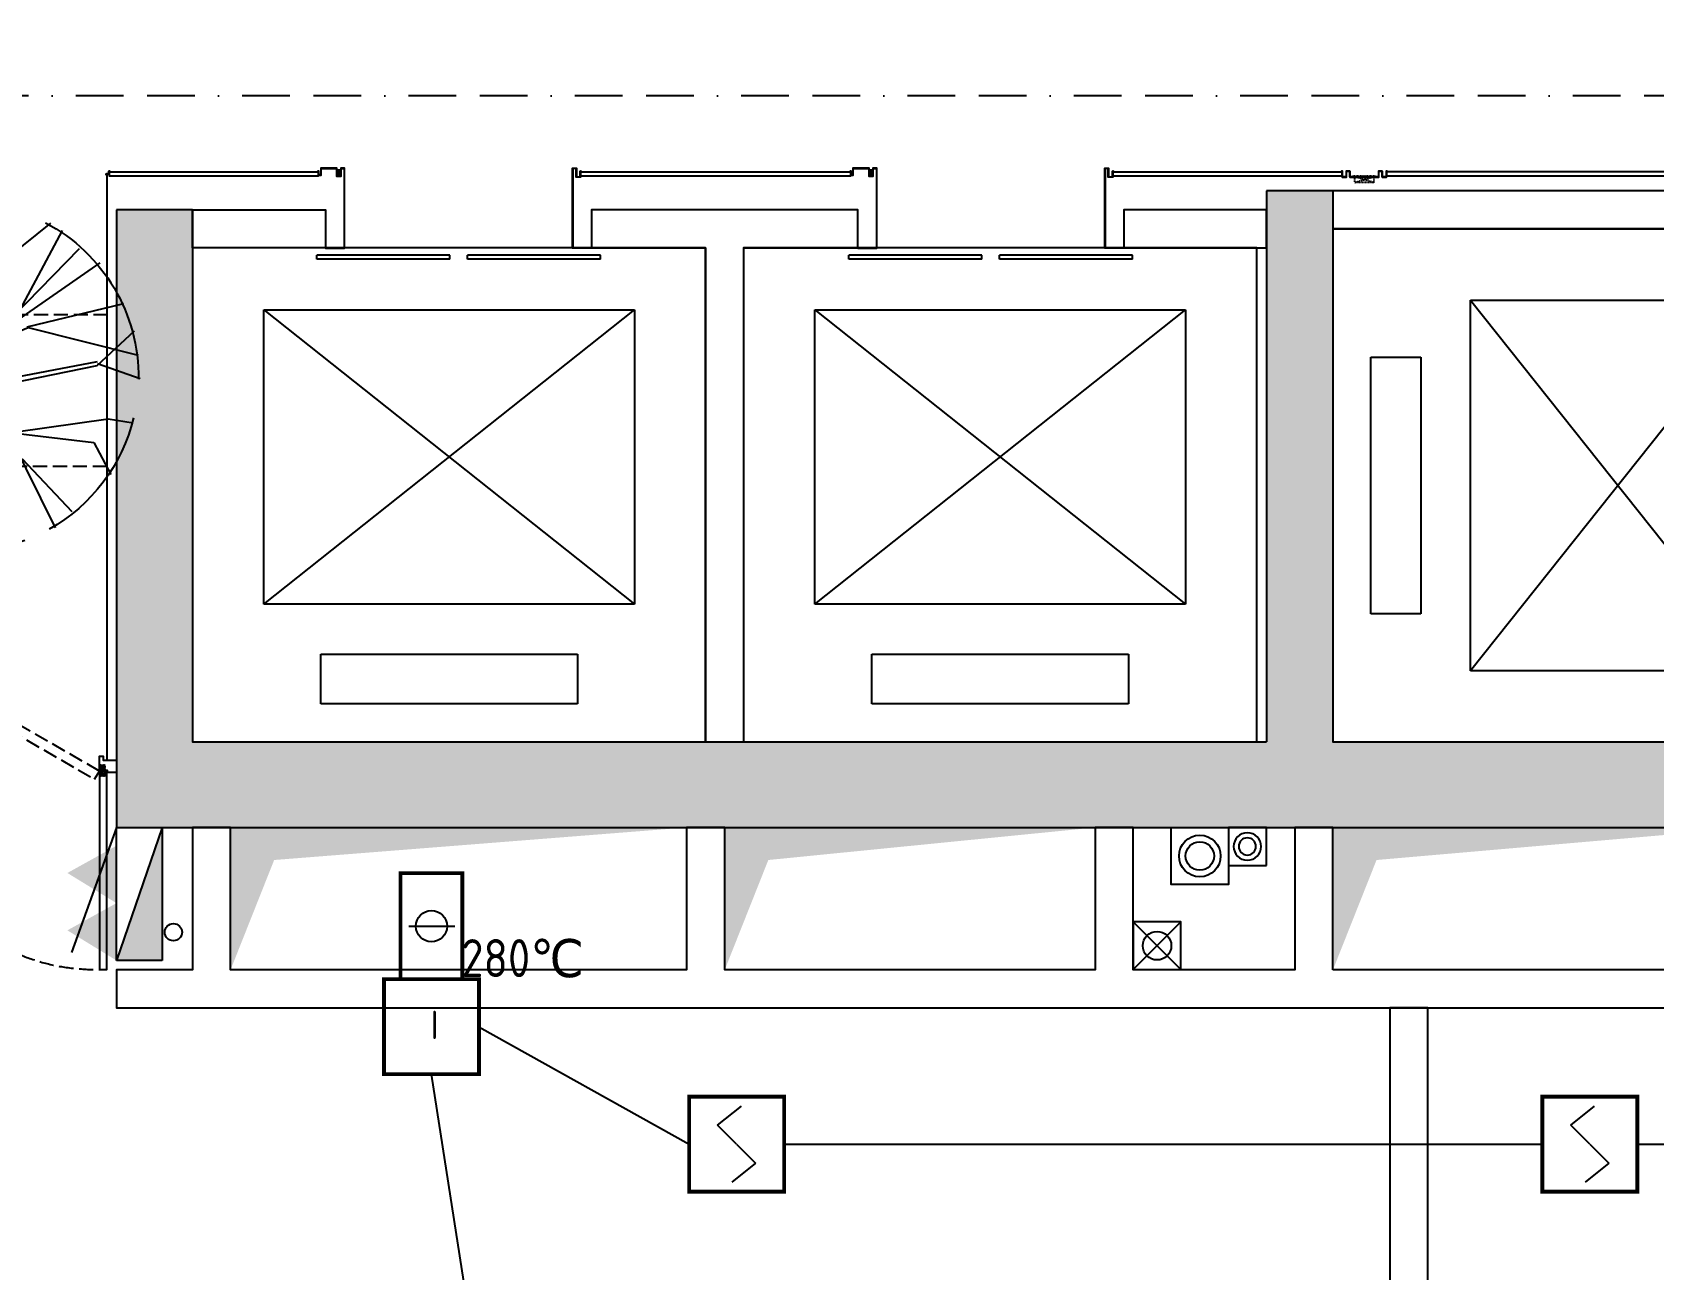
# Model space of a CAD drawing. Extents: x -284868 to 304789, y -137694 to 137894.
# Drawn here: x 201746 to 210275, y -20970 to -14458 of the extents above; entities that cross this region are included whole.
import ezdxf
from ezdxf.enums import TextEntityAlignment as Align

# ---------------------------------------------------------------- set-up
doc = ezdxf.new("R2010")
doc.units = 0
doc.set_wipeout_variables(frame=1)
doc.linetypes.add('BORDER2', pattern=[0.875, 0.25, -0.125, 0.25, -0.125, 0, -0.125])
doc.linetypes.add('DASH', pattern=[0.35, 0.25, -0.1])
doc.layers.get('0').update_dxf_attribs({"linetype": 'CONTINUOUS'})
for name, color, linetype in [('0-墙', 4, 'CONTINUOUS'), ('0-建筑柱体', 251, 'CONTINUOUS'), ('0-消防栓(给排水)', 9, 'CONTINUOUS'), ('0-电梯', 3, 'CONTINUOUS'), ('E-FIRE-CIRC', 120, 'CONTINUOUS'), ('E-FIRE-EQPM', 3, 'CONTINUOUS'), ('EQUIP-消防', 3, 'CONTINUOUS'), ('P-完成面', 42, 'CONTINUOUS'), ('P-平面家具', 3, 'CONTINUOUS'), ('P-平面植物', 251, 'CONTINUOUS'), ('P-门扇', 6, 'CONTINUOUS'), ('WIRE-电话插孔', 120, 'BORDER2')]:
    doc.layers.add(name, color=color, linetype=linetype)
doc.styles.add('_TEL_ATTDEF', font='GBENOR', dxfattribs={"width": 0.8, "height": 3, "bigfont": 'GBCBIG'})
doc.styles.add('_TEL_DIM', font='SIMPLEX', dxfattribs={"width": 0.8, "height": 3.5, "bigfont": 'HZTXT'})
doc.styles.get("Standard").update_dxf_attribs({"font": 'GBENOR', "bigfont": 'GBCBIG'})

# ---------------------------------------------------------------- blocks, each defined once
blk = doc.blocks.new('213r5467')
for p, q in [((-90909.2, -260063), (-90909.2, -260325.5)), ((-89559.2, -260063), (-90909.2, -260063)), ((-89559.2, -260325.5), (-89559.2, -260063)), ((-90909.2, -260325.5), (-89559.2, -260325.5)), ((-91209.2, -260588), (-91209.2, -262138)), ((-89259.2, -260588), (-91209.2, -260588)), ((-91209.2, -260588), (-89259.2, -262138)), ((-91209.2, -262138), (-89259.2, -260588)), ((-89259.2, -262138), (-89259.2, -260588)), ((-91209.2, -262138), (-89259.2, -262138))]:
    blk.add_line(p, q)
blk.add_lwpolyline([(-88884.2, -262463), (-91584.2, -262463), (-91584.2, -259863), (-88884.2, -259863), (-88884.2, -262463)])
blk = doc.blocks.new('sgASGHHHH')
for points in [[(-102995.8, -917724), (-102995.8, -920624), (-102879.2, -920774), (-102645.8, -920624), (-102645.8, -917724)], [(-109045.8, -917824), (-109045.8, -921074), (-108645.8, -920624), (-108645.8, -917824)], [(-108645.8, -920624), (-109045.8, -921074), (-102995.8, -921074), (-102879.2, -920774), (-102995.8, -920624)], [(-102879.2, -920774), (-102995.8, -921074), (-99845.8, -921074), (-99845.8, -920624), (-102645.8, -920624)]]:
    blk.add_hatch(color=256).paths.add_polyline_path(points)
at = {"color": 4}
for p, q in [((-102995.8, -917724), (-102995.8, -920624)), ((-102645.8, -917724), (-102995.8, -917724)), ((-102645.8, -917724), (-102645.8, -920624)), ((-109045.8, -917824), (-109045.8, -921074)), ((-108645.8, -917824), (-109045.8, -917824)), ((-108645.8, -917824), (-108645.8, -920624)), ((-108645.8, -920624), (-102995.8, -920624)), ((-102645.8, -920624), (-99845.8, -920624)), ((-109045.8, -921074), (-102995.8, -921074)), ((-102995.8, -921074), (-99845.8, -921074))]:
    blk.add_line(p, q, dxfattribs=at)
blk = doc.blocks.new('A$C10332E08')
for p, q in [((250, 0), (0, 250)), ((250, 250), (0, 0))]:
    blk.add_line(p, q)
blk.add_lwpolyline([(0, 250), (250, 250), (250, 0), (0, 0)], close=True)
blk = doc.blocks.new('A$C2AC726D9')
blk.add_circle((16125, -36725), 75)
at = {"xscale": -1, "rotation": 90}
blk.add_blockref('A$C10332E08', (16250, -36600), dxfattribs=at)
blk = doc.blocks.new('A$C2E9C7AB1')
blk.add_lwpolyline([(-200, 0), (0, 0), (0, -200), (-200, -200)], close=True)
for radius in [72.3, 45.5]:
    blk.add_circle((-100, -100), radius)
blk = doc.blocks.new('A$C1A2309B7')
blk.add_lwpolyline([(-300, 0), (0, 0), (0, -300), (-300, -300)], close=True)
for radius in [109.5, 75]:
    blk.add_circle((-150, -150), radius)
blk = doc.blocks.new('A$C5B4E3DF6')
for p, q in [((0, 240), (-658.7, 476.9)), ((-700, 0), (-700, 240)), ((0, 0), (-700, 240)), ((-700, 240), (0, 240)), ((0, 240), (0, 0)), ((0, 0), (-700, 0))]:
    blk.add_line(p, q)
for points in [[(-700, 240), (-541.4, 498.1), (-398.1, 240)], [(-398.1, 240), (-239.5, 498.1), (-96.1, 240)], [(-700, 0), (-700, 240), (0, 0)]]:
    blk.add_solid(points)
blk = doc.blocks.new('A$C3F6147FC')
blk.add_circle((299.5, -3801.1), 45.5)
at = {"rotation": 90}
blk.add_blockref('A$C5B4E3DF6', (240, -3250), dxfattribs=at)
blk.add_blockref('A$C1A2309B7', (5850, -3250))
at = {"xscale": -1, "rotation": 270}
blk.add_blockref('A$C2E9C7AB1', (6050, -3250), dxfattribs=at)
blk = doc.blocks.new('$DORLIB2D$00000127')
at = {"color": 0}
for points in [[(-0.5333, 0.7949), (-0.5333, 0.6904)], [(-0.0333, 0.7949), (-0.5333, 0.7949)], [(-0.0333, 0.7949), (-0.0333, 0.6904)], [(0.5333, 0.7949), (0.0333, 0.7949)], [(0.0333, 0.7949), (0.0333, 0.6904)], [(0.5333, 0.7949), (0.5333, 0.6904)], [(-0.0333, 0.6904), (-0.5333, 0.6904)], [(0.5333, 0.6904), (0.0333, 0.6904)], [(0.5, 0.5), (-0.5, 0.5)]]:
    blk.add_lwpolyline(points, dxfattribs=at)
blk = doc.blocks.new('A$C6C5C068E')
h = blk.add_hatch()
h.set_pattern_fill('ANSI32', color=256, scale=0.2, style=0)
h.set_pattern_definition([(45, (506565838.6591, 131390591.2148), (-1.3470384181604, 1.3470384181604), []), (45, (506565839.5572, 131390591.2148), (-1.3470384181604, 1.3470384181604), [])])
h.paths.add_polyline_path([(11.2, 11.2), (-3.8, 11.2), (-3.8, 13.8), (0, 13.8), (0, 15), (-5, 15), (-5, 10), (10, 10), (10, -5), (15, -5), (15, 0), (13.8, 0), (13.8, -3.8), (11.2, -3.8)])
blk.add_lwpolyline([(11.2, 11.2), (-3.8, 11.2), (-3.8, 13.8), (0, 13.8), (0, 15), (-5, 15), (-5, 10), (10, 10), (10, -5), (15, -5), (15, 0), (13.8, 0), (13.8, -3.8), (11.2, -3.8)], close=True)
blk = doc.blocks.new('A$C611527F21')
h = blk.add_hatch(color=7)
h.dxf.hatch_style = 1
h.set_gradient(color1=(255, 255, 255), color2=(255, 255, 0), tint=1, name='CYLINDER')
h.paths.add_polyline_path([(1340, -405), (1340, -380), (1320, -380), (1320, -406), (1325, -410), (1335, -410)])
for points in [[(60, -375), (60, -405), (55, -405), (55, -400), (56.5, -400), (56.5, -403.5), (58.5, -403.5), (58.5, -373.5), (81.5, -373.5), (81.5, -418.5), (98.5, -418.5), (98.5, 0), (0, 0), (0, 1.5), (100, 1.5), (100, -420), (80, -420), (80, -375), (60, -375)], [(1438.5, -400), (1438.5, -403.5), (1436.5, -403.5), (1436.5, -383.5), (1423.5, -383.5), (1423.5, -418.5), (1341.5, -418.5), (1341.5, -378.5), (1318.5, -378.5), (1318.5, -418.5), (1301.5, -418.5), (1301.5, 0), (1400, 0), (1400, 1.5), (1300, 1.5), (1300, -420), (1320, -420), (1320, -380), (1340, -380), (1340, -420), (1425, -420), (1425, -385), (1435, -385), (1435, -405), (1440, -405), (1440, -400), (1438.5, -400)]]:
    blk.add_lwpolyline(points)
blk.add_lwpolyline([(1340, -405), (1340, -380), (1320, -380), (1320, -406), (1325, -410), (1335, -410)], close=True)
blk = doc.blocks.new('A$C7A304ED9')
at = {"linetype": 'DASH', "ltscale": 0.1}
for p, q in [((-50, 28.5), (50, -1.5)), ((50, 28.5), (-50, -1.5))]:
    blk.add_line(p, q, dxfattribs=at)
blk.add_lwpolyline([(120, -26.5), (120, -31.5), (115, -31.5), (115, -1.5), (95, -1.5), (95, -31.5), (75, -31.5), (75, -1.5), (-75, -1.5), (-75, -31.5), (-95, -31.5), (-95, -1.5), (-115, -1.5), (-115, -31.5), (-120, -31.5), (-120, -26.5), (-118.5, -26.5), (-118.5, -30), (-116.5, -30), (-116.5, 0), (-93.5, 0), (-93.5, -30), (-76.5, -30), (-76.5, 0), (76.5, 0), (76.5, -30), (93.5, -30), (93.5, 0), (116.5, 0), (116.5, -30), (118.5, -30), (118.5, -26.5), (120, -26.5)])
for points in [[(-50, -1.5), (50, -1.5), (50, 28.5), (-50, 28.5)], [(-60, -6.5), (60, -6.5), (60, -1.5), (-60, -1.5)]]:
    blk.add_lwpolyline(points, close=True, dxfattribs=at)
blk = doc.blocks.new('A$C67A6433D')
at = {"linetype": 'DASH', "ltscale": 0.03}
blk.add_wipeout([(30.7, 0), (-28.1, 0), (-28.1, 25.8), (30.7, 25.8)], dxfattribs=at)
for p, q in [((-25.8, 19.5), (-22.7, 19)), ((-25.4, 13.4), (-18.7, 4.2)), ((-20.9, 18.6), (-9.1, 16.4)), ((-20.3, 1.6), (-20.3, 0)), ((-18.9, 12.6), (-11.9, 2.9)), ((-17.9, 11.2), (-6.8, 9.1)), ((-16, 8.5), (-6.1, 8.5)), ((-16, 2.9), (-0.3, 2.9)), ((-13, 24.2), (-13, 25.8)), ((-12.3, 23.4), (-12.3, 24.7)), ((-12.3, 24.7), (0, 24.7)), ((-8.8, 11.8), (-8.7, 20.7)), ((-8.7, 16.4), (-8.7, 20.7)), ((-1.5, 4), (-7.9, 10.2)), ((-1.9, 19.2), (-3.5, 14.1)), ((0.4, 9.4), (-2.8, 11.9)), ((2.6, 9.4), (5.8, 11.9)), ((30.4, 25.8), (3, 25.8)), ((14.9, 24.7), (3, 24.7)), ((18.6, 2.9), (3.3, 2.9)), ((4.5, 4), (10.9, 10.2)), ((4.9, 19.2), (6.5, 14.1)), ((18.6, 8.5), (9.1, 8.5)), ((11.8, 11.8), (11.7, 20.7)), ((23.5, 18.6), (11.7, 16.4)), ((20.5, 11.2), (12.3, 9.7)), ((21.5, 12.6), (14.5, 2.9)), ((14.9, 23.4), (14.9, 24.7)), ((15.6, 24.2), (15.6, 25.8)), ((28, 13.4), (21.4, 4.2)), ((22.9, 1.6), (22.9, 0)), ((28.4, 19.5), (25.4, 19))]:
    blk.add_line(p, q, dxfattribs=at)
for points in [[(0, 9.7), (0, 25.8), (-27.7, 25.8), (-27.7, 0), (0, 0), (0, 2.7)], [(3, 9.7), (3, 25.8), (30.7, 25.8), (30.7, 0), (3, 0), (3, 2.7)]]:
    blk.add_lwpolyline(points, dxfattribs=at)
for points in [[(-13, 24.2), (-13, 24.2), (-25.8, 24.2, 0.414214), (-26.5, 23.4), (-26.5, 2.4, 0.414214), (-25.8, 1.6), (-20.3, 1.6)], [(-12.3, 23.4), (-25, 23.4, 0.414214), (-25.8, 22.6), (-25.8, 16.8)], [(-25.8, 14), (-25.8, 5, 0.414214), (-25, 4.2), (-18.7, 4.2)], [(14.9, 23.4), (27.6, 23.4, -0.414214), (28.4, 22.6), (28.4, 16.8)], [(15.6, 24.2), (15.6, 24.2), (28.4, 24.2, -0.414214), (29.2, 23.4), (29.2, 2.4, -0.414214), (28.4, 1.6), (22.9, 1.6)], [(28.4, 14), (28.4, 5, -0.414214), (27.6, 4.2), (21.4, 4.2)]]:
    blk.add_lwpolyline(points, format="xyb", dxfattribs=at)
for centre in [(-22.5, 15.4), (-5.1, 20.7), (1.5, 6), (8.1, 20.7), (25.1, 15.4)]:
    blk.add_circle(centre, 1.99, dxfattribs=at)
for centre, radius, start, end in [((-22.5, 15.4), 3.58, 338.85628, 221.96096), ((-17.6, 13.5), 1.59, 158.85628, 216.02452), ((-16, 6.5), 3.58, 211.82128, 270), ((-6.8, 11.8), 1.99, 178.25247, 238.26721), ((-5.1, 20.7), 3.58, 334.84516, 179.12624), ((-1.6, 13.5), 1.99, 160.89293, 232.11387), ((1.5, 6), 3.58, 213.03161, 326.96839), ((1.5, 6), 3.58, 72.86559, 107.13441), ((8.1, 20.7), 3.58, 0.87376, 205.15484), ((4.6, 13.5), 1.99, 307.88613, 19.10707), ((9.8, 11.8), 1.99, 301.73279, 1.74753), ((12, 11.2), 1.59, 222.33862, 280.57582), ((18.6, 6.5), 3.58, 270, 328.17872), ((25.1, 15.4), 3.58, 318.03904, 201.14372), ((20.2, 13.5), 1.59, 323.97548, 21.14372)]:
    blk.add_arc(centre, radius, start, end, dxfattribs=at)
blk = doc.blocks.new('yld.studio@foxmail.com-2-220')
at = {"color": 251, "ltscale": 100}
for p, q in [((8501.1, -109873.4), (8409.6, -109669)), ((8511.1, -109879.5), (8664.3, -109664.1)), ((8513.9, -109870.1), (8534.1, -109657.1)), ((8507.4, -109887.1), (8290.8, -109712.8)), ((8510.1, -109877.5), (8397.2, -109679.9)), ((8643.6, -109920.9), (8721.4, -109692)), ((8417.6, -110035.7), (8256.9, -109733.9)), ((8589.8, -109981.6), (8812.1, -109731.5)), ((8397.2, -109980.4), (8208.1, -109785.5)), ((8394.9, -109998.4), (8148.5, -109827.1)), ((8515.1, -109920.7), (8913.5, -109837.6)), ((8535.1, -110130.3), (8503.4, -109895.4)), ((8545.1, -110130), (8511.1, -109879.5)), ((8608.5, -109974.4), (8957.6, -109892.2)), ((8358.7, -110012.5), (8079.5, -109944.3)), ((8687.6, -110105.4), (9004.3, -109954.2)), ((8356.4, -110013.7), (8038, -110093.8)), ((8157, -110123.6), (8048.7, -110023.6)), ((8471.5, -110062), (8356.4, -110013.7)), ((8839.3, -110105.6), (9019, -110003.9)), ((8521.9, -110154.8), (8471.5, -110062)), ((8545.1, -110130), (8474.7, -110063.6)), ((8488.6, -110076.5), (8536.7, -110154.5)), ((8539, -110135.6), (8488.6, -110076.5)), ((8155.7, -110118.3), (8032.3, -110161.7)), ((8472.3, -110172.8), (8155.6, -110112.1)), ((8461.2, -110185.6), (8157, -110123.6)), ((8538, -110151.7), (8489.4, -110108)), ((8707.1, -110117.1), (8538, -110151.7)), ((8669.6, -110104.1), (8539, -110135.6)), ((8545.1, -110130), (8687.6, -110105.4)), ((8682.6, -110125.1), (8557.8, -110163.7)), ((8559.5, -110148.7), (8707.1, -110117.1)), ((8682.6, -110125.1), (8768.3, -110384.4)), ((8692.8, -110112.7), (8836.9, -110114.6)), ((8694.6, -110108.9), (9030.8, -110225)), ((8818.2, -110125.1), (9019, -110313.5)), ((9019, -110313.5), (8836.9, -110114.6)), ((8840.8, -110125.9), (9051.6, -110150.2)), ((8463.3, -110184.6), (8417.7, -110316.4)), ((8445.9, -110200), (8538.1, -110165.1)), ((8521.9, -110154.8), (8463.3, -110184.6)), ((8532.4, -110173.4), (8470.5, -110194.6)), ((8557.8, -110163.7), (8509.5, -110410)), ((8509.5, -110410), (8532.4, -110173.4)), ((8538.1, -110165.1), (8622.5, -110416.5)), ((8544.7, -110164.9), (8559.5, -110148.7)), ((8622.5, -110416.5), (8544.7, -110164.9)), ((8477.1, -110193.3), (8277.6, -110592.7)), ((8470.5, -110194.6), (8417.7, -110316.4)), ((8125, -110277.7), (8052.4, -110289.4)), ((8391, -110315.4), (8125, -110277.7)), ((8417.7, -110316.4), (8166.6, -110346.4)), ((8574.8, -110289.9), (8890.1, -110505.1)), ((8166.6, -110346.4), (8117, -110438.8)), ((8373.7, -110393.6), (8229.8, -110545.8)), ((8511.4, -110403.8), (8679.8, -110638.2)), ((8511.4, -110406.1), (8525.2, -110657)), ((8771.5, -110385.9), (8615.9, -110411.9)), ((8615.9, -110411.9), (8752.8, -110617.3)), ((8622.3, -110415), (8875.2, -110535.6)), ((8768.3, -110384.4), (8830.5, -110442)), ((8500, -110423.7), (8384.7, -110630.9)), ((8507.1, -110429.3), (8471.5, -110654.4)), ((8830.5, -110442), (8919.5, -110477.1))]:
    blk.add_line(p, q, dxfattribs=at)
for start, end in [(88.6766, 109.1318), (56.9006, 79.3688), (117.8667, 180.7636), (15.425, 43.7388), (340.9435, 3.7139), (193.5797, 240.7292), (292.8624, 322.3567), (249.5801, 287.9773)]:
    blk.add_arc((8541.4, -110156.9), 504, start, end, dxfattribs=at)
blk = doc.blocks.new('$equip$00002649')
for p, q in [((-0.5, 0.5), (-0.5, -0.5)), ((0.5, 0.5), (-0.5, 0.5)), ((-0.2, 0.2), (0.05, 0.4)), ((0.5, -0.5), (0.5, 0.5)), ((0, 0), (-0.2, 0.2)), ((0, 0), (0.2, -0.2)), ((0.2, -0.2), (-0.05, -0.4)), ((-0.5, -0.5), (0.5, -0.5))]:
    blk.add_line(p, q)
at = {"const_width": 0.04}
blk.add_lwpolyline([(-0.5, 0.5), (0.5, 0.5), (0.5, -0.5), (-0.5, -0.5), (-0.5, 0.5), (0.5, 0.5)], dxfattribs=at)
for p in [(0, 0.5), (-0.5, 0), (0.5, 0), (0, -0.5)]:
    blk.add_point(p)
at = {"color": 7, "flags": 1}
for tag, height, p in [('A', 0.00002, (0, 0)), ('B', 0.4, (0.762, -0.208))]:
    blk.add_attdef(tag, text='', height=height, dxfattribs=at).set_placement(p, align=Align.MIDDLE_CENTER)
blk = doc.blocks.new('$equip$00002403')
for p, q in [((-0.328, -0.558), (-0.328, 0.558)), ((0.322, 0.558), (0.322, -0.558)), ((-0.242, 0), (0, 0)), ((0, 0), (0.242, 0))]:
    blk.add_line(p, q)
at = {"lineweight": 20}
for p, q in [((0.322, 0.558), (-0.328, 0.558)), ((-0.328, -0.558), (0.322, -0.558))]:
    blk.add_line(p, q, dxfattribs=at)
at = {"const_width": 0.04}
for points in [[(-0.328, 0.558), (0.322, 0.558), (0.322, -0.558), (-0.328, -0.558), (-0.328, 0.558), (0.322, 0.558)], [(-0.328, -0.558), (-0.328, 0.558)]]:
    blk.add_lwpolyline(points, dxfattribs=at)
blk.add_circle((-0.003, 0), 0.164)
for p in [(-0.003, 0.558), (-0.328, 0), (0.322, 0), (-0.003, -0.558)]:
    blk.add_point(p)
at = {"color": 7, "style": '_TEL_DIM', "flags": 1}
blk.add_attdef('A', text='', height=0.00002, dxfattribs=at).set_placement((0, 0), align=Align.MIDDLE_CENTER)
at = {"color": 7}
blk.add_attdef('$TEXT$', text='', height=0.4, dxfattribs=at).set_placement((0.957, -0.336), align=Align.MIDDLE_CENTER)
blk = doc.blocks.new('$equip$00002772')
for p, q in [((0.5, 0.5), (-0.5, 0.5)), ((-0.5, 0.5), (-0.5, -0.5)), ((0.5, -0.5), (0.5, 0.5)), ((-0.5, -0.5), (0.5, -0.5))]:
    blk.add_line(p, q)
at = {"const_width": 0.04}
blk.add_lwpolyline([(-0.5, 0.5), (0.5, 0.5), (0.5, -0.5), (-0.5, -0.5), (-0.5, 0.5), (0.5, 0.5)], dxfattribs=at)
for p in [(0, 0.5), (-0.5, 0), (0.5, 0), (0, -0.5)]:
    blk.add_point(p)
at = {"color": 7}
blk.add_attdef('$TEXT$', text='', height=0.3, dxfattribs=at).set_placement((0.033, 0.02), align=Align.MIDDLE_CENTER)
at = {"color": 7, "flags": 1}
for tag, height, p in [('A', 0.00002, (0, 0)), ('B', 0.4, (0.755, -0.254))]:
    blk.add_attdef(tag, text='', height=height, dxfattribs=at).set_placement(p, align=Align.MIDDLE_CENTER)

msp = doc.modelspace()

# ---------------------------------------------------------------- linework, layer by layer
at = {"layer": '0-墙'}
for points in [[(215137.8, -15292.7), (208587.8, -15292.7), (208587.8, -15492.7), (212787.8, -15492.7)], [(205487.8, -15592.7), (206087.8, -15592.7), (206087.8, -15392.7), (204687.8, -15392.7), (204687.8, -15592.7), (205287.8, -15592.7), (205287.8, -18192.7), (205487.8, -18192.7), (205487.8, -15592.7)], [(208587.8, -19392.7), (208587.8, -18642.7), (208387.8, -18642.7), (208387.8, -19392.7), (207537.8, -19392.7), (207537.8, -18642.7), (207337.8, -18642.7), (207337.8, -19392.7), (205387.8, -19392.7), (205387.8, -18642.7), (205187.8, -18642.7), (205187.8, -19392.7), (202787.8, -19392.7), (202787.8, -18642.7), (202587.8, -18642.7), (202587.8, -19392.7), (202187.8, -19392.7), (202187.8, -19592.7), (211687.8, -19592.7)], [(210787.8, -19392.7), (208587.8, -19392.7)]]:
    msp.add_lwpolyline(points, dxfattribs=at)
for points in [[(202587.8, -15392.7), (203287.8, -15392.7), (203287.8, -15592.7), (202587.8, -15592.7)], [(208237.8, -15392.7), (207487.8, -15392.7), (207487.8, -15592.7), (208237.8, -15592.7)]]:
    msp.add_lwpolyline(points, close=True, dxfattribs=at)
at = {"layer": '0-墙', "ltscale": 3}
msp.add_lwpolyline([(208887.8, -21192.7), (209087.8, -21192.7), (209087.8, -19592.7), (208887.8, -19592.7)], close=True, dxfattribs=at)
at = {"layer": '0-墙', "color": 251}
for points in [[(202787.8, -19392.7), (202787.8, -18642.7), (203017.5, -18813.9), (205187.8, -18642.7)], [(205387.8, -19392.7), (205387.8, -18642.7), (205617.5, -18813.9), (207337.8, -18642.7)], [(208587.8, -19392.7), (208587.8, -18642.7), (208817.5, -18813.9), (210787.8, -18642.7)]]:
    msp.add_solid(points, dxfattribs=at)
at = {"layer": 'E-FIRE-CIRC'}
for points in [[(210190, -20309.6), (212154.4, -20309.6), (212154.4, -17210.3)], [(204095.1, -19691.3), (205200.5, -20309.6)], [(204313.4, -22944.3), (203845.1, -19941.3)], [(205700.5, -20309.6), (209690, -20309.6)]]:
    msp.add_lwpolyline(points, dxfattribs=at)
at = {"layer": 'P-完成面'}
for points in [[(202137.8, -15203.9), (202137.8, -18287.7)], [(202149, -15192.7), (203251.3, -15192.7), (203251.3, -15198.7)], [(202149, -15192.7), (202149, -15212.7), (203251.3, -15212.7), (203251.3, -15192.7)], [(204629.3, -15192.7), (206051.3, -15192.7), (206051.3, -15198.7)], [(204629.3, -15192.7), (204629.3, -15212.7), (206051.3, -15212.7), (206051.3, -15192.7)], [(207429.3, -15192.7), (208636.3, -15192.7), (208636.3, -15198.7)], [(207429.3, -15192.7), (207429.3, -15212.7), (208636.3, -15212.7), (208636.3, -15192.7)], [(211276.3, -15192.7), (208869.3, -15192.7)], [(208869.3, -15192.7), (208869.3, -15212.7), (211276.3, -15212.7), (211276.3, -15192.7)], [(202187.8, -18287.7), (202187.8, -18352.7), (202140.8, -18352.7), (202140.8, -18342.7), (202097.8, -18342.7), (202097.8, -18267.7), (202117.8, -18267.7), (202117.8, -18287.7), (202187.8, -18287.7)]]:
    msp.add_lwpolyline(points, dxfattribs=at)
msp.add_lwpolyline([(202137.8, -18345.7), (202097.8, -18345.7), (202097.8, -19389.7), (202137.8, -19389.7)], close=True, dxfattribs=at)
at = {"layer": 'P-平面家具', "linetype": 'DASH', "ltscale": 300}
msp.add_lwpolyline([(199337.8, -15942.7), (202137.8, -15942.7), (202137.8, -16742.7), (199337.8, -16742.7)], close=True, dxfattribs=at)
at = {"layer": 'WIRE-电话插孔', "ltscale": 1000}
msp.add_lwpolyline([(213976, -14791.9), (192780.2, -14791.9), (192657.8, -14458.1)], dxfattribs=at)

# ---------------------------------------------------------------- block references
at = {"layer": '0-建筑柱体'}
msp.add_blockref('sgASGHHHH', (311233.6, 902431.3), dxfattribs=at)
at = {"layer": '0-消防栓(给排水)', "color": 0}
for name, p in [('A$C2AC726D9', (191537.8, 17459.9)), ('A$C3F6147FC', (202187.8, -15392.7))]:
    msp.add_blockref(name, p, dxfattribs=at)
at = {"layer": '0-电梯', "xscale": -1}
for p, rotation in [((-51275.3, -107076.9), 90), ((294171.9, -278055.7), 180), ((297071.9, -278055.7), 180)]:
    msp.add_blockref('213r5467', p, dxfattribs=dict(at, rotation=rotation))
at = {"layer": 'E-FIRE-EQPM'}
ref = msp.add_blockref('$equip$00002403', (203846.7, -19162.3), dxfattribs=dict(at, xscale=500, yscale=500, zscale=500))
ref.add_attrib('$TEXT$', '280℃', dxfattribs={"layer": '0', "color": 7, "height": 200, "style": '_TEL_ATTDEF'}).set_placement((204325.2, -19330.2), align=Align.MIDDLE_CENTER)
ref = msp.add_blockref('$equip$00002772', (203845.1, -19691.3), dxfattribs=dict(at, xscale=500, yscale=500, zscale=500))
ref.add_attrib('$TEXT$', 'I', dxfattribs={"layer": '0', "color": 7, "height": 150, "style": '_TEL_ATTDEF'}).set_placement((203861.5, -19681.4), align=Align.MIDDLE_CENTER)
at = {"layer": 'EQUIP-消防', "xscale": 500, "yscale": 500, "zscale": 500}
for p in [(205450.5, -20309.6), (209940, -20309.6)]:
    msp.add_blockref('$equip$00002649', p, dxfattribs=at)
at = {"layer": 'P-完成面', "rotation": 180}
for p in [(204687.8, -15592.7), (207487.8, -15592.7)]:
    msp.add_blockref('A$C611527F21', p, dxfattribs=at)
at = {"layer": 'P-完成面', "xscale": -1, "rotation": 180}
for name, p in [('A$C6C5C068E', (202137.8, -15192.7)), ('A$C7A304ED9', (208752.8, -15219.2))]:
    msp.add_blockref(name, p, dxfattribs=at)
at = {"layer": 'P-平面植物', "xscale": -1.82144713234278, "yscale": 1.82144713234278, "zscale": 1.82144713234278}
msp.add_blockref('yld.studio@foxmail.com-2-220', (216943.4, 184373.6), dxfattribs=at)
at = {"layer": 'P-门扇', "xscale": 1400, "yscale": -200, "zscale": 1400}
for p in [(203987.8, -15492.7), (206787.8, -15492.7)]:
    msp.add_blockref('$DORLIB2D$00000127', p, dxfattribs=at)

# ---------------------------------------------------------------- next in the draw order: block references
at = {"layer": 'P-完成面', "rotation": 270}
msp.add_blockref('A$C67A6433D', (202102.8, -18342.7), dxfattribs=at)

# ---------------------------------------------------------------- next in the draw order: linework, layer by layer
at = {"layer": 'P-门扇', "color": 251, "linetype": 'DASH', "ltscale": 300}
msp.add_lwpolyline([(202072.8, -18389), (202097.8, -18345.7), (201193.6, -17823.7), (201168.6, -17867)], close=True, dxfattribs=at)
msp.add_arc((202072.8, -18360.1), 1029.9, 148.60901, 271.39099, dxfattribs=at)

doc.saveas('drawing.dxf')
